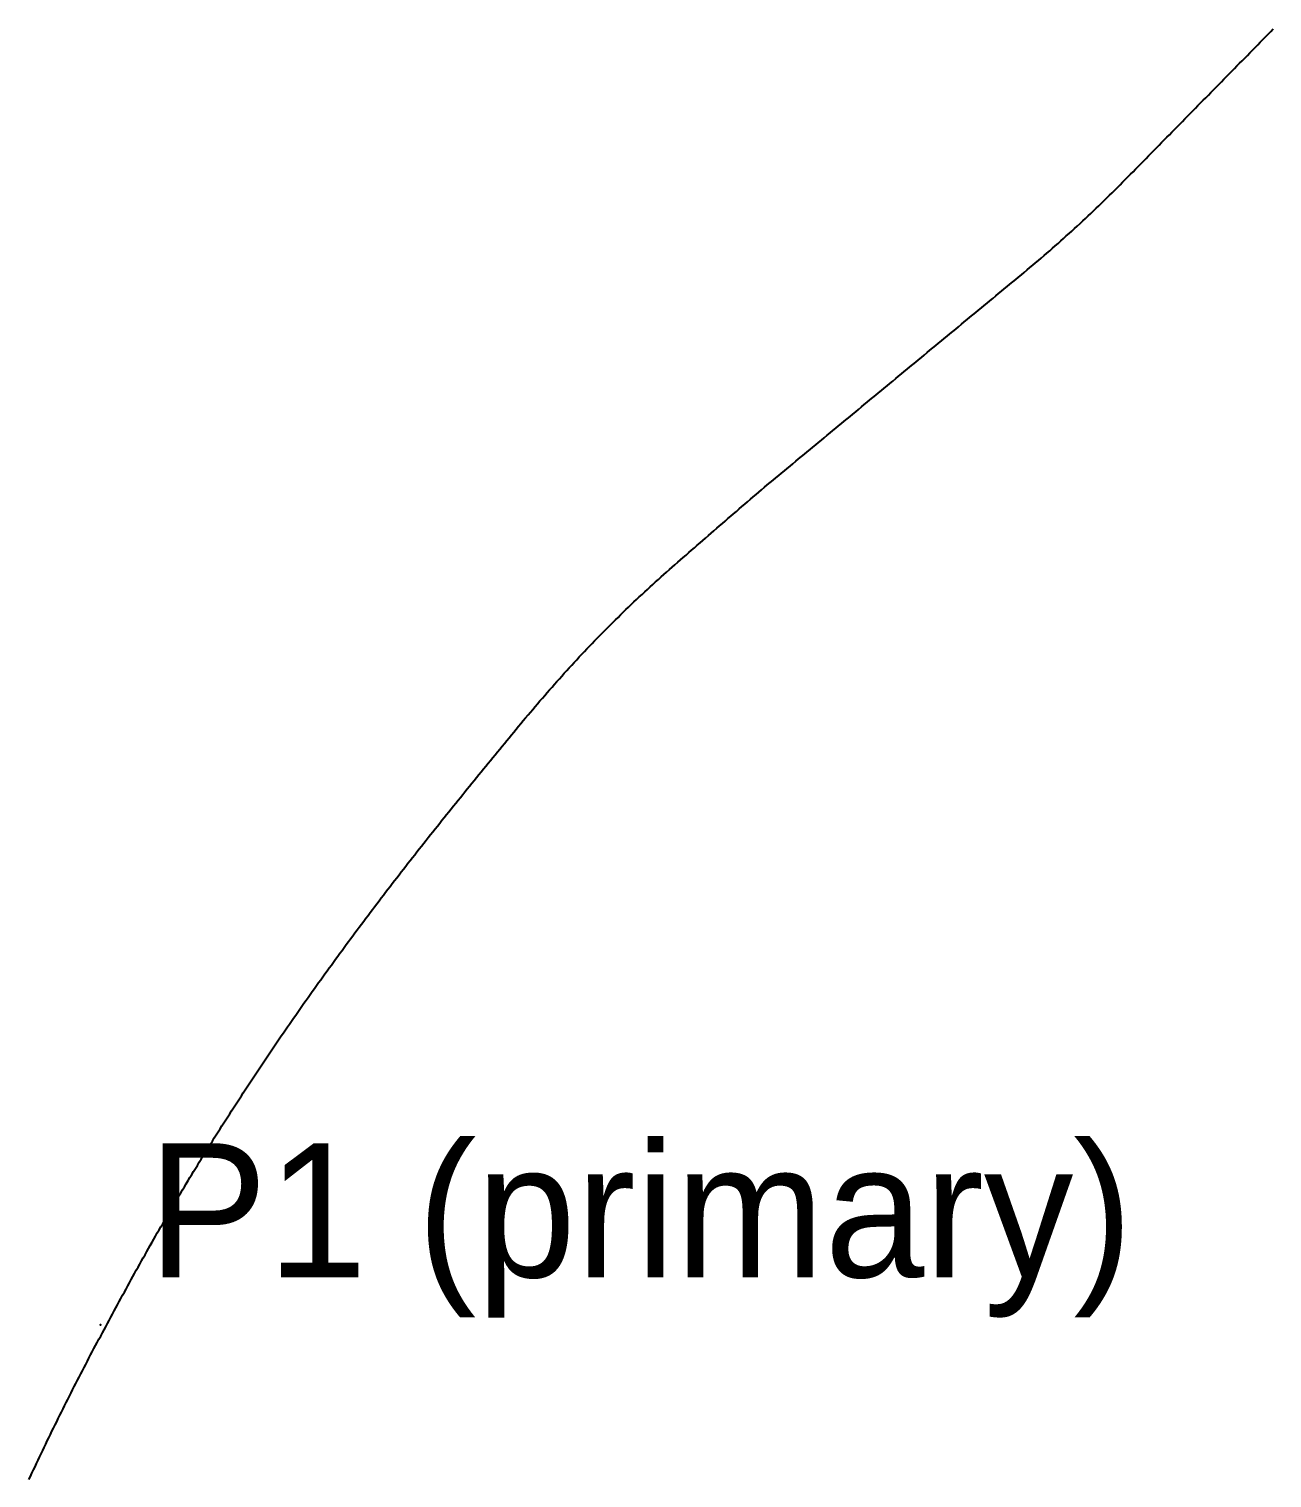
# Model space of a CAD drawing. Header units: metres. Extents: x 457876 to 584660, y 126427 to 241224.
# Drawn here: x 473111 to 481465, y 217676 to 227414 of the extents above; entities that cross this region are included whole.
import ezdxf

# ---------------------------------------------------------------- set-up
doc = ezdxf.new("R2010")
doc.units = ezdxf.units.M
for name, color, linetype in [('AT_GRADE', 3, 'CONTINUOUS'), ('CUTTING', 34, 'CONTINUOUS'), ('EMBANKMENT', 42, 'CONTINUOUS'), ('GROUND_CL', 8, 'CONTINUOUS'), ('RAIL_CL', 1, 'CONTINUOUS'), ('STATIONS', 7, 'CONTINUOUS'), ('TUNNEL', 216, 'CONTINUOUS')]:
    doc.layers.add(name, color=color, linetype=linetype)

msp = doc.modelspace()

# ---------------------------------------------------------------- linework, layer by layer
at = {"layer": 'AT_GRADE'}
for points in [[(479608.153, 225619.897, 112.18), (479627.359, 225635.766, 112.23), (479646.564, 225651.635, 112.282), (479665.77, 225667.504, 112.335), (479684.976, 225683.373, 112.389), (479704.182, 225699.243, 112.444), (479723.387, 225715.112, 112.499), (479742.593, 225730.981, 112.556)], [(478993.706, 225112.053, 111.104), (479012.902, 225127.925, 111.121), (479032.099, 225143.796, 111.14), (479051.295, 225159.667, 111.159), (479070.493, 225175.537, 111.179), (479089.69, 225191.408, 111.2)], [(477546.175, 223895.447, 112.713), (477564.877, 223911.795, 112.661), (477583.589, 223928.134, 112.609), (477602.312, 223944.462, 112.558), (477621.044, 223960.784, 112.508), (477639.785, 223977.098, 112.458), (477658.534, 223993.404, 112.409), (477677.29, 224009.705, 112.361), (477696.055, 224025.998, 112.313), (477714.831, 224042.281, 112.266), (477733.613, 224058.559, 112.219)], [(477415.522, 223780.794, 113.093), (477434.157, 223797.198, 113.037), (477452.801, 223813.595, 112.982), (477471.456, 223829.982, 112.927)], [(477141.095, 223529.253, 113.973), (477159.036, 223546.397, 113.913), (477177.024, 223563.493, 113.852)], [(475840.85, 222038.809, 117.499), (475856.185, 222058.05, 117.496), (475871.538, 222077.284, 117.491), (475886.908, 222096.51, 117.484), (475902.295, 222115.729, 117.476), (475917.699, 222134.94, 117.467), (475933.119, 222154.144, 117.455)], [(475688.502, 221845.937, 117.443), (475703.651, 221865.263, 117.456), (475718.82, 221884.581, 117.468)], [(474525.274, 220225.41, 110.342), (474538.424, 220245.633, 110.489)], [(473525.6, 218503.321, 90.041), (473536.769, 218524.51, 90.022), (473547.966, 218545.683, 90.002), (473559.19, 218566.843, 89.983), (473570.441, 218587.989, 89.963), (473581.72, 218609.12, 89.943), (473593.026, 218630.237, 89.923), (473604.359, 218651.341, 89.903), (473615.721, 218672.43, 89.883)]]:
    msp.add_polyline3d(points, dxfattribs=at)
at = {"layer": 'CUTTING'}
for points in [[(479108.888, 225207.279, 111.223), (479128.087, 225223.15, 111.246), (479147.286, 225239.021, 111.271), (479166.485, 225254.891, 111.297), (479185.685, 225270.762, 111.323), (479204.885, 225286.632, 111.351), (479224.085, 225302.503, 111.38), (479243.286, 225318.373, 111.41), (479262.487, 225334.243, 111.441), (479281.689, 225350.113, 111.473), (479300.89, 225365.984, 111.506), (479320.092, 225381.854, 111.54), (479339.295, 225397.724, 111.576), (479358.497, 225413.594, 111.612), (479377.7, 225429.463, 111.649), (479396.904, 225445.333, 111.688), (479416.107, 225461.203, 111.727), (479435.311, 225477.072, 111.768), (479454.515, 225492.942, 111.81), (479473.719, 225508.812, 111.852), (479492.923, 225524.681, 111.896), (479512.128, 225540.55, 111.941), (479531.332, 225556.42, 111.986), (479550.537, 225572.289, 112.033), (479569.742, 225588.158, 112.081), (479588.948, 225604.028, 112.13)], [(477490.121, 223846.36, 112.873), (477508.794, 223862.733, 112.819), (477527.479, 223879.095, 112.766)], [(477195.067, 223580.533, 113.792), (477213.165, 223597.514, 113.732), (477231.31, 223614.447, 113.672), (477249.5, 223631.332, 113.613), (477267.748, 223648.154, 113.553), (477286.055, 223664.913, 113.494), (477304.408, 223681.623, 113.436), (477322.81, 223698.28, 113.378), (477341.257, 223714.887, 113.32), (477359.756, 223731.438, 113.262), (477378.309, 223747.928, 113.205), (477396.9, 223764.378, 113.149)], [(475734.008, 221903.889, 117.478), (475749.215, 221923.189, 117.486), (475764.441, 221942.48, 117.492), (475779.686, 221961.763, 117.497), (475794.95, 221981.037, 117.5), (475810.232, 222000.302, 117.501), (475825.532, 222019.56, 117.501)], [(475508.304, 221613.285, 117.145), (475523.205, 221632.726, 117.18), (475538.127, 221652.158, 117.213), (475553.07, 221671.579, 117.244), (475568.035, 221690.99, 117.273), (475583.021, 221710.392, 117.301), (475598.028, 221729.784, 117.326), (475613.056, 221749.166, 117.35), (475628.105, 221768.539, 117.372), (475643.174, 221787.903, 117.393), (475658.263, 221807.257, 117.411), (475673.372, 221826.601, 117.428)], [(474551.602, 220265.844, 110.635), (474564.807, 220286.043, 110.781), (474578.038, 220306.229, 110.925), (474591.297, 220326.404, 111.068), (474604.582, 220346.567, 111.21), (474617.895, 220366.718, 111.351), (474631.234, 220386.857, 111.491), (474644.6, 220406.984, 111.63), (474657.993, 220427.1, 111.767), (474671.412, 220447.203, 111.904), (474684.858, 220467.295, 112.039), (474698.331, 220487.375, 112.172), (474711.83, 220507.443, 112.305), (474725.356, 220527.5, 112.436), (474738.908, 220547.545, 112.566), (474752.487, 220567.578, 112.695), (474766.092, 220587.6, 112.822), (474779.723, 220607.61, 112.948), (474793.381, 220627.608, 113.072), (474807.065, 220647.595, 113.195), (474820.775, 220667.571, 113.316), (474834.511, 220687.534, 113.436), (474848.273, 220707.487, 113.555), (474862.062, 220727.428, 113.672), (474875.876, 220747.357, 113.787), (474889.716, 220767.275, 113.901), (474903.582, 220787.182, 114.014), (474917.474, 220807.077, 114.124), (474931.392, 220826.961, 114.233), (474945.335, 220846.834, 114.341)]]:
    msp.add_polyline3d(points, dxfattribs=at)
at = {"layer": 'EMBANKMENT'}
for points in [[(479761.799, 225746.85, 112.614), (479781.005, 225762.719, 112.673), (479800.206, 225778.595, 112.732), (479819.361, 225794.526, 112.793), (479838.483, 225810.497, 112.854), (479857.54, 225826.545, 112.917), (479876.567, 225842.629, 112.98), (479895.538, 225858.779, 113.044), (479914.468, 225874.977, 113.11), (479933.361, 225891.219, 113.176), (479952.21, 225907.512, 113.243), (479971.021, 225923.848, 113.31), (479989.774, 225940.251, 113.379), (480008.476, 225956.713, 113.449), (480027.143, 225973.213, 113.519), (480045.769, 225989.761, 113.59), (480064.34, 226006.37, 113.662), (480082.864, 226023.032, 113.735), (480101.35, 226039.735, 113.809), (480119.793, 226056.487, 113.883), (480138.19, 226073.289, 113.959), (480156.536, 226090.146, 114.035), (480174.841, 226107.048, 114.111), (480193.094, 226124.007, 114.189), (480211.297, 226141.018, 114.267), (480229.461, 226158.072, 114.346), (480247.583, 226175.17, 114.426), (480265.649, 226192.327, 114.506), (480283.663, 226209.538, 114.587), (480301.644, 226226.784, 114.669), (480319.562, 226244.095, 114.751), (480337.439, 226261.447, 114.834), (480355.271, 226278.847, 114.918), (480373.056, 226296.293, 115.002), (480390.794, 226313.787, 115.087), (480408.478, 226331.335, 115.172), (480426.126, 226348.919, 115.258), (480443.707, 226366.57, 115.344), (480461.251, 226384.257, 115.431), (480478.741, 226401.997, 115.519), (480496.208, 226419.759, 115.607), (480513.675, 226437.522, 115.695), (480531.142, 226455.284, 115.784), (480548.608, 226473.046, 115.873), (480566.075, 226490.808, 115.963), (480583.541, 226508.57, 116.053), (480601.007, 226526.331, 116.144), (480618.474, 226544.093, 116.235), (480635.94, 226561.854, 116.326), (480653.405, 226579.616, 116.417), (480670.871, 226597.377, 116.509), (480688.337, 226615.138, 116.601), (480705.802, 226632.899, 116.694), (480723.267, 226650.659, 116.786), (480740.733, 226668.42, 116.879), (480758.198, 226686.18, 116.972), (480775.662, 226703.94, 117.066), (480793.127, 226721.701, 117.159), (480810.592, 226739.461, 117.252), (480828.056, 226757.22, 117.346), (480845.52, 226774.98, 117.44), (480862.984, 226792.739, 117.534), (480880.448, 226810.499, 117.627), (480897.912, 226828.258, 117.721), (480915.375, 226846.017, 117.815), (480932.839, 226863.776, 117.909), (480950.302, 226881.534, 118.003), (480967.765, 226899.293, 118.096), (480985.228, 226917.051, 118.19), (481002.691, 226934.809, 118.283), (481020.153, 226952.567, 118.377), (481037.615, 226970.325, 118.47), (481055.078, 226988.082, 118.563), (481072.54, 227005.84, 118.656), (481090.001, 227023.597, 118.748), (481107.463, 227041.354, 118.84), (481124.924, 227059.111, 118.932), (481142.386, 227076.867, 119.024), (481159.847, 227094.624, 119.115), (481177.307, 227112.38, 119.206), (481194.768, 227130.136, 119.297), (481212.228, 227147.892, 119.387), (481229.689, 227165.648, 119.476), (481247.149, 227183.403, 119.566), (481264.609, 227201.158, 119.654), (481282.068, 227218.914, 119.742), (481299.528, 227236.668, 119.83), (481316.987, 227254.423, 119.917), (481334.446, 227272.178, 120.003), (481351.905, 227289.932, 120.089), (481369.363, 227307.686, 120.174), (481386.822, 227325.44, 120.259), (481404.28, 227343.194, 120.343), (481421.738, 227360.947, 120.426), (481439.196, 227378.7, 120.508), (481456.654, 227396.453, 120.589)], [(477752.405, 224074.829, 112.174), (477771.203, 224091.093, 112.129), (477790.008, 224107.352, 112.084), (477808.821, 224123.602, 112.041), (477827.644, 224139.844, 111.998), (477846.471, 224156.083, 111.956), (477865.306, 224172.315, 111.914), (477884.151, 224188.538, 111.874), (477903.002, 224204.756, 111.834), (477921.86, 224220.967, 111.795), (477940.725, 224237.172, 111.757), (477959.595, 224253.373, 111.719), (477978.472, 224269.567, 111.683), (477997.363, 224285.748, 111.647), (478016.29, 224301.885, 111.612), (478035.258, 224317.978, 111.578), (478054.276, 224334.011, 111.545), (478073.342, 224349.987, 111.512), (478092.451, 224365.913, 111.481), (478111.59, 224381.803, 111.45), (478130.731, 224397.693, 111.421), (478149.875, 224413.581, 111.392), (478169.022, 224429.467, 111.364), (478188.171, 224445.353, 111.337), (478207.322, 224461.237, 111.311), (478226.475, 224477.121, 111.286), (478245.63, 224493.003, 111.262), (478264.787, 224508.884, 111.239), (478283.946, 224524.765, 111.216), (478303.107, 224540.644, 111.195), (478322.27, 224556.523, 111.175), (478341.435, 224572.401, 111.155), (478360.601, 224588.279, 111.137), (478379.769, 224604.155, 111.119), (478398.939, 224620.031, 111.103), (478418.11, 224635.907, 111.088), (478437.282, 224651.781, 111.073), (478456.456, 224667.656, 111.06), (478475.632, 224683.529, 111.047), (478494.809, 224699.403, 111.036), (478513.987, 224715.275, 111.025), (478533.166, 224731.148, 111.016), (478552.346, 224747.02, 111.007), (478571.528, 224762.891, 111), (478590.711, 224778.763, 110.994), (478609.895, 224794.633, 110.989), (478629.08, 224810.504, 110.984), (478648.266, 224826.374, 110.981), (478667.453, 224842.245, 110.979), (478686.64, 224858.116, 110.978), (478705.827, 224873.987, 110.978), (478725.015, 224889.857, 110.979), (478744.204, 224905.728, 110.981), (478763.394, 224921.599, 110.984), (478782.583, 224937.471, 110.988), (478801.774, 224953.342, 110.993), (478820.965, 224969.213, 111), (478840.156, 224985.084, 111.007), (478859.348, 225000.955, 111.015), (478878.541, 225016.826, 111.025), (478897.734, 225032.698, 111.035), (478916.927, 225048.569, 111.047), (478936.121, 225064.44, 111.06), (478955.316, 225080.311, 111.074), (478974.511, 225096.182, 111.088)], [(475948.555, 222173.341, 117.443), (475964.006, 222192.531, 117.429), (475979.474, 222211.714, 117.413), (475994.957, 222230.891, 117.396), (476010.454, 222250.062, 117.377), (476025.967, 222269.226, 117.357), (476041.494, 222288.385, 117.336), (476057.034, 222307.538, 117.314), (476072.589, 222326.685, 117.29), (476088.157, 222345.827, 117.264), (476103.738, 222364.964, 117.238), (476119.333, 222384.096, 117.21), (476134.939, 222403.224, 117.181), (476150.558, 222422.347, 117.151), (476166.188, 222441.466, 117.119), (476181.83, 222460.581, 117.086), (476197.483, 222479.693, 117.052), (476213.146, 222498.801, 117.017), (476228.82, 222517.906, 116.981), (476244.504, 222537.008, 116.944), (476260.198, 222556.107, 116.906), (476275.9, 222575.205, 116.866), (476291.612, 222594.3, 116.826), (476307.331, 222613.393, 116.785), (476323.059, 222632.485, 116.742), (476338.795, 222651.576, 116.699), (476354.537, 222670.666, 116.655), (476370.287, 222689.756, 116.609), (476386.042, 222708.845, 116.563), (476401.804, 222727.935, 116.516), (476417.571, 222747.025, 116.469), (476433.343, 222766.116, 116.42), (476449.177, 222785.157, 116.371), (476465.06, 222804.161, 116.321), (476480.995, 222823.123, 116.27), (476496.971, 222842.054, 116.218), (476512.989, 222860.951, 116.166), (476529.059, 222879.807, 116.113), (476545.18, 222898.622, 116.06), (476561.345, 222917.402, 116.006), (476577.572, 222936.129, 115.951), (476593.847, 222954.817, 115.896), (476610.167, 222973.468, 115.84), (476626.537, 222992.077, 115.784), (476642.955, 223010.646, 115.727), (476659.42, 223029.176, 115.67), (476675.933, 223047.665, 115.612), (476692.499, 223066.108, 115.554), (476709.126, 223084.497, 115.495), (476725.794, 223102.851, 115.436), (476742.512, 223121.162, 115.377), (476759.284, 223139.424, 115.318), (476776.104, 223157.643, 115.258), (476792.973, 223175.82, 115.198), (476809.895, 223193.949, 115.137), (476826.863, 223212.036, 115.077), (476843.891, 223230.067, 115.016), (476860.964, 223248.058, 114.955), (476878.091, 223265.998, 114.894), (476895.269, 223283.892, 114.833), (476912.496, 223301.739, 114.771), (476929.771, 223319.541, 114.71), (476947.096, 223337.296, 114.648), (476964.479, 223354.994, 114.587), (476981.905, 223372.652, 114.525), (476999.388, 223390.255, 114.464), (477016.926, 223407.804, 114.402), (477034.511, 223425.307, 114.34), (477052.143, 223442.764, 114.279), (477069.829, 223460.167, 114.218), (477087.569, 223477.515, 114.156), (477105.358, 223494.815, 114.095), (477123.201, 223512.059, 114.034)], [(473627.109, 218693.505, 98.703), (473638.525, 218714.566, 98.847), (473649.969, 218735.613, 98.992), (473661.44, 218756.647, 99.137), (473672.938, 218777.666, 99.284), (473684.167, 218798.825, 99.431), (473695.422, 218819.969, 99.579), (473706.705, 218841.099, 99.728), (473718.015, 218862.214, 99.878), (473729.352, 218883.315, 100.028), (473740.716, 218904.401, 100.18), (473752.108, 218925.473, 100.331), (473763.527, 218946.53, 100.484), (473774.973, 218967.572, 100.637), (473786.447, 218988.601, 100.791), (473797.948, 219009.615, 100.946), (473809.476, 219030.614, 101.101), (473821.032, 219051.6, 101.257), (473832.615, 219072.571, 101.414), (473844.226, 219093.528, 101.571), (473855.864, 219114.47, 101.728), (473867.53, 219135.399, 101.886), (473879.223, 219156.313, 102.045), (473890.944, 219177.214, 102.204), (473902.692, 219198.1, 102.364), (473914.468, 219218.973, 102.524), (473926.272, 219239.831, 102.684), (473938.103, 219260.676, 102.845), (473949.962, 219281.506, 103.006), (473961.848, 219302.323, 103.167), (473973.762, 219323.126, 103.329), (473985.703, 219343.916, 103.491), (473997.672, 219364.691, 103.653), (474009.669, 219385.453, 103.816), (474021.693, 219406.201, 103.979), (474033.745, 219426.936, 104.142), (474045.825, 219447.657, 104.305), (474057.932, 219468.365, 104.468), (474070.067, 219489.059, 104.631), (474082.23, 219509.74, 104.795), (474094.42, 219530.407, 104.958), (474106.638, 219551.061, 105.122), (474118.883, 219571.702, 105.285), (474131.156, 219592.329, 105.448), (474143.457, 219612.943, 105.612), (474155.785, 219633.545, 105.775), (474168.141, 219654.132, 105.938), (474180.525, 219674.707, 106.101), (474192.936, 219695.269, 106.264), (474205.375, 219715.817, 106.427), (474217.842, 219736.353, 106.589), (474230.336, 219756.876, 106.751), (474242.857, 219777.386, 106.913), (474255.406, 219797.883, 107.075), (474267.983, 219818.367, 107.236), (474280.587, 219838.838, 107.396), (474293.219, 219859.297, 107.557), (474305.878, 219879.742, 107.717), (474318.565, 219900.176, 107.876), (474331.279, 219920.596, 108.035), (474344.021, 219941.004, 108.194), (474356.79, 219961.399, 108.352), (474369.586, 219981.782, 108.509), (474382.41, 220002.152, 108.666), (474395.261, 220022.51, 108.822), (474408.14, 220042.855, 108.977), (474421.046, 220063.188, 109.132), (474433.979, 220083.509, 109.286), (474446.94, 220103.817, 109.44), (474459.927, 220124.113, 109.592), (474472.942, 220144.397, 109.744), (474485.984, 220164.669, 109.895), (474499.054, 220184.928, 110.045), (474512.15, 220205.175, 110.194)], [(473121.244, 217687.274, 90.612), (473131.391, 217709.028, 90.603), (473141.565, 217730.767, 90.593), (473151.764, 217752.49, 90.583), (473161.991, 217774.198, 90.573), (473172.243, 217795.891, 90.562), (473182.522, 217817.568, 90.551), (473192.827, 217839.23, 90.54), (473203.159, 217860.877, 90.528), (473213.517, 217882.508, 90.515), (473223.902, 217904.125, 90.503), (473234.314, 217925.726, 90.49), (473244.752, 217947.312, 90.477), (473255.216, 217968.882, 90.463), (473265.708, 217990.438, 90.449), (473276.226, 218011.979, 90.435), (473286.771, 218033.504, 90.421), (473297.343, 218055.015, 90.406), (473307.942, 218076.51, 90.391), (473318.567, 218097.991, 90.376), (473329.22, 218119.456, 90.36), (473339.899, 218140.907, 90.344), (473350.605, 218162.343, 90.328), (473361.339, 218183.764, 90.312), (473372.099, 218205.17, 90.295), (473382.887, 218226.562, 90.278), (473393.702, 218247.938, 90.261), (473404.543, 218269.3, 90.244), (473415.412, 218290.648, 90.226), (473426.308, 218311.98, 90.209), (473437.232, 218333.298, 90.191), (473448.182, 218354.602, 90.173), (473459.16, 218375.891, 90.154), (473470.165, 218397.165, 90.136), (473481.198, 218418.425, 90.117), (473492.257, 218439.671, 90.098), (473503.344, 218460.902, 90.08), (473514.459, 218482.119, 90.06)]]:
    msp.add_polyline3d(points, dxfattribs=at)
at = {"layer": 'GROUND_CL'}
msp.add_polyline3d([(473111.122, 217665.504, 87.638), (473121.244, 217687.274, 87.53), (473131.391, 217709.028, 87.424), (473141.565, 217730.767, 87.321), (473151.764, 217752.49, 87.228), (473161.991, 217774.198, 87.14), (473172.243, 217795.891, 87.057), (473182.522, 217817.568, 86.977), (473192.827, 217839.23, 86.901), (473203.159, 217860.877, 86.837), (473213.517, 217882.508, 86.777), (473223.902, 217904.125, 86.718), (473234.314, 217925.726, 86.66), (473244.752, 217947.312, 86.61), (473255.216, 217968.882, 86.57), (473265.708, 217990.438, 86.533), (473276.226, 218011.979, 86.499), (473286.771, 218033.504, 86.468), (473297.343, 218055.015, 86.45), (473307.942, 218076.51, 86.439), (473318.567, 218097.991, 86.43), (473329.22, 218119.456, 86.417), (473339.899, 218140.907, 86.41), (473350.605, 218162.343, 86.417), (473361.339, 218183.764, 86.426), (473372.099, 218205.17, 86.438), (473382.887, 218226.562, 86.452), (473393.702, 218247.938, 86.476), (473404.543, 218269.3, 86.512), (473415.412, 218290.648, 86.549), (473426.308, 218311.98, 86.581), (473437.232, 218333.298, 86.611), (473448.182, 218354.602, 86.658), (473459.16, 218375.891, 86.71), (473470.165, 218397.165, 86.763), (473481.198, 218418.425, 86.816), (473492.257, 218439.671, 86.872), (473503.344, 218460.902, 86.948), (473514.459, 218482.119, 87.024), (473525.6, 218503.321, 87.093), (473536.769, 218524.51, 87.158), (473547.966, 218545.683, 87.232), (473559.19, 218566.843, 87.32), (473570.441, 218587.989, 87.409), (473581.72, 218609.12, 87.497), (473593.026, 218630.237, 87.586), (473604.359, 218651.341, 87.693), (473615.721, 218672.43, 87.811), (473627.109, 218693.505, 87.917), (473638.525, 218714.566, 88.019), (473649.969, 218735.613, 88.122), (473661.44, 218756.647, 88.263), (473672.938, 218777.666, 88.412), (473684.167, 218798.825, 88.566), (473695.422, 218819.969, 88.725), (473706.705, 218841.099, 88.906), (473718.015, 218862.214, 89.184), (473729.352, 218883.315, 89.379), (473740.716, 218904.401, 89.55), (473752.108, 218925.473, 89.699), (473763.527, 218946.53, 89.769), (473774.973, 218967.572, 89.778), (473786.447, 218988.601, 89.813), (473797.948, 219009.615, 89.875), (473809.476, 219030.614, 89.964), (473821.032, 219051.6, 89.942), (473832.615, 219072.571, 89.822), (473844.226, 219093.528, 89.722), (473855.864, 219114.47, 89.642), (473867.53, 219135.399, 89.584), (473879.223, 219156.313, 89.571), (473890.944, 219177.214, 89.571), (473902.692, 219198.1, 89.58), (473914.468, 219218.973, 89.599), (473926.272, 219239.831, 89.625), (473938.103, 219260.676, 89.668), (473949.962, 219281.506, 89.725), (473961.848, 219302.323, 89.795), (473973.762, 219323.126, 89.879), (473985.703, 219343.916, 89.953), (473997.672, 219364.691, 89.974), (474009.669, 219385.453, 89.991), (474021.693, 219406.201, 90), (474033.745, 219426.936, 90), (474045.825, 219447.657, 90), (474057.932, 219468.365, 90), (474070.067, 219489.059, 90), (474082.23, 219509.74, 90), (474094.42, 219530.407, 90), (474106.638, 219551.061, 90.008), (474118.883, 219571.702, 89.999), (474131.156, 219592.329, 89.992), (474143.457, 219612.943, 89.991), (474155.785, 219633.545, 89.998), (474168.141, 219654.132, 90.075), (474180.525, 219674.707, 90.127), (474192.936, 219695.269, 90.132), (474205.375, 219715.817, 90.09), (474217.842, 219736.353, 90.002), (474230.336, 219756.876, 90.263), (474242.857, 219777.386, 90.465), (474255.406, 219797.883, 90.588), (474267.983, 219818.367, 90.629), (474280.587, 219838.838, 90.621), (474293.219, 219859.297, 91.089), (474305.878, 219879.742, 91.614), (474318.565, 219900.176, 92.2), (474331.279, 219920.596, 92.905), (474344.021, 219941.004, 93.593), (474356.79, 219961.399, 94.239), (474369.586, 219981.782, 94.89), (474382.41, 220002.152, 95.545), (474395.261, 220022.51, 96.205), (474408.14, 220042.855, 96.871), (474421.046, 220063.188, 97.539), (474433.979, 220083.509, 98.209), (474446.94, 220103.817, 98.88), (474459.927, 220124.113, 99.552), (474472.942, 220144.397, 100.679), (474485.984, 220164.669, 102.706), (474499.054, 220184.928, 104.732), (474512.15, 220205.175, 106.757), (474525.274, 220225.41, 108.78), (474538.424, 220245.633, 111.442), (474551.602, 220265.844, 114.701), (474564.807, 220286.043, 117.424), (474578.038, 220306.229, 119.61), (474591.297, 220326.404, 121.258), (474604.582, 220346.567, 122.245), (474617.895, 220366.718, 122.929), (474631.234, 220386.857, 123.609), (474644.6, 220406.984, 124.285), (474657.993, 220427.1, 124.958), (474671.412, 220447.203, 125.114), (474684.858, 220467.295, 124.308), (474698.331, 220487.375, 122.957), (474711.83, 220507.443, 121.061), (474725.356, 220527.5, 119.687), (474738.908, 220547.545, 120.1), (474752.487, 220567.578, 121.084), (474766.092, 220587.6, 121.72), (474779.723, 220607.61, 122.008), (474793.381, 220627.608, 121.947), (474807.065, 220647.595, 122.1), (474820.775, 220667.571, 122.991), (474834.511, 220687.534, 124.938), (474848.273, 220707.487, 126.847), (474862.062, 220727.428, 128.719), (474875.876, 220747.357, 130.627), (474889.716, 220767.275, 132.631), (474903.582, 220787.182, 134.67), (474917.474, 220807.077, 136.745), (474931.392, 220826.961, 138.836), (474945.335, 220846.834, 140.923), (474959.304, 220866.695, 142.909), (474973.298, 220886.545, 144.894), (474987.318, 220906.383, 146.878), (475001.363, 220926.211, 148.86), (475015.434, 220946.027, 150.842), (475029.53, 220965.832, 151.677), (475043.651, 220985.626, 152.244), (475057.797, 221005.409, 152.808), (475071.968, 221025.18, 153.368), (475086.164, 221044.941, 154.424), (475100.385, 221064.69, 156.707), (475114.631, 221084.429, 159.548), (475128.901, 221104.156, 163.31), (475143.196, 221123.872, 167.253), (475157.516, 221143.577, 170.362), (475171.86, 221163.272, 171.186), (475186.229, 221182.955, 171.444), (475200.622, 221202.628, 171.135), (475215.039, 221222.289, 170.257), (475229.48, 221241.94, 170.096), (475243.945, 221261.58, 170.444), (475258.434, 221281.209, 170.65), (475272.947, 221300.827, 170.713), (475287.484, 221320.435, 170.633), (475302.044, 221340.032, 170.391), (475316.628, 221359.618, 170.028), (475331.235, 221379.193, 169.453), (475345.866, 221398.758, 168.301), (475360.519, 221418.313, 166.575), (475375.196, 221437.856, 164.267), (475389.896, 221457.39, 161.703), (475404.618, 221476.913, 160.288), (475419.363, 221496.425, 160), (475434.131, 221515.928, 160), (475448.921, 221535.419, 160), (475463.734, 221554.901, 156.541), (475478.569, 221574.373, 152.647), (475493.426, 221593.834, 148.755), (475508.304, 221613.285, 144.864), (475523.205, 221632.726, 140.976), (475538.127, 221652.158, 138.545), (475553.07, 221671.579, 136.603), (475568.035, 221690.99, 134.662), (475583.021, 221710.392, 132.721), (475598.028, 221729.784, 130.782), (475613.056, 221749.166, 128.844), (475628.105, 221768.539, 126.907), (475643.174, 221787.903, 124.97), (475658.263, 221807.257, 123.035), (475673.372, 221826.601, 121.101), (475688.502, 221845.937, 119.938), (475703.651, 221865.263, 119.9), (475718.82, 221884.581, 120.074), (475734.008, 221903.889, 121.593), (475749.215, 221923.189, 123.114), (475764.441, 221942.48, 124.28), (475779.686, 221961.763, 124.209), (475794.95, 221981.037, 123.847), (475810.232, 222000.302, 123.192), (475825.532, 222019.56, 121.805), (475840.85, 222038.809, 119.892), (475856.185, 222058.05, 118.316), (475871.538, 222077.284, 117.013), (475886.908, 222096.51, 115.984), (475902.295, 222115.729, 115.229), (475917.699, 222134.94, 114.749), (475933.119, 222154.144, 114.47), (475948.555, 222173.341, 114.251), (475964.006, 222192.531, 114.02), (475979.474, 222211.714, 113.777), (475994.957, 222230.891, 113.523), (476010.454, 222250.062, 113.36), (476025.967, 222269.226, 113.174), (476041.494, 222288.385, 112.924), (476057.034, 222307.538, 112.67), (476072.589, 222326.685, 112.411), (476088.157, 222345.827, 112.186), (476103.738, 222364.964, 112.008), (476119.333, 222384.096, 111.82), (476134.939, 222403.224, 111.554), (476150.558, 222422.347, 111.281), (476166.188, 222441.466, 111.026), (476181.83, 222460.581, 110.874), (476197.483, 222479.693, 110.731), (476213.146, 222498.801, 110.598), (476228.82, 222517.906, 110.427), (476244.504, 222537.008, 110.266), (476260.198, 222556.107, 110.181), (476275.9, 222575.205, 110.115), (476291.612, 222594.3, 110.065), (476307.331, 222613.393, 110.033), (476323.059, 222632.485, 110.022), (476338.795, 222651.576, 110.016), (476354.537, 222670.666, 110.01), (476370.287, 222689.756, 110.005), (476386.042, 222708.845, 110.002), (476401.804, 222727.935, 110), (476417.571, 222747.025, 110), (476433.343, 222766.116, 110), (476449.177, 222785.157, 110), (476465.06, 222804.161, 110), (476480.995, 222823.123, 110), (476496.971, 222842.054, 109.917), (476512.989, 222860.951, 109.572), (476529.059, 222879.807, 109.166), (476545.18, 222898.622, 108.77), (476561.345, 222917.402, 108.42), (476577.572, 222936.129, 108.116), (476593.847, 222954.817, 107.852), (476610.167, 222973.468, 107.611), (476626.537, 222992.077, 107.399), (476642.955, 223010.646, 107.212), (476659.42, 223029.176, 107.041), (476675.933, 223047.665, 106.879), (476692.499, 223066.108, 106.724), (476709.126, 223084.497, 106.583), (476725.794, 223102.851, 106.463), (476742.512, 223121.162, 106.366), (476759.284, 223139.424, 106.281), (476776.104, 223157.643, 106.19), (476792.973, 223175.82, 106.112), (476809.895, 223193.949, 106.047), (476826.863, 223212.036, 106.011), (476843.891, 223230.067, 106.008), (476860.964, 223248.058, 106.007), (476878.091, 223265.998, 106.016), (476895.269, 223283.892, 106.052), (476912.496, 223301.739, 106.112), (476929.771, 223319.541, 106.211), (476947.096, 223337.296, 106.342), (476964.479, 223354.994, 106.498), (476981.905, 223372.652, 106.693), (476999.388, 223390.255, 106.928), (477016.926, 223407.804, 107.203), (477034.511, 223425.307, 107.474), (477052.143, 223442.764, 107.794), (477069.829, 223460.167, 108.222), (477087.569, 223477.515, 108.712), (477105.358, 223494.815, 109.263), (477123.201, 223512.059, 110.137), (477141.095, 223529.253, 112.045), (477159.036, 223546.397, 114.096), (477177.024, 223563.493, 115.895), (477195.067, 223580.533, 117.699), (477213.165, 223597.514, 119.509), (477231.31, 223614.447, 120), (477249.5, 223631.332, 120), (477267.748, 223648.154, 120), (477286.055, 223664.913, 120), (477304.408, 223681.623, 120), (477322.81, 223698.28, 120), (477341.257, 223714.887, 120), (477359.756, 223731.438, 120), (477378.309, 223747.928, 118.968), (477396.9, 223764.378, 117.323), (477415.522, 223780.794, 115.681), (477434.157, 223797.198, 114.999), (477452.801, 223813.595, 115.04), (477471.456, 223829.982, 115.694), (477490.121, 223846.36, 116.741), (477508.794, 223862.733, 117.374), (477527.479, 223879.095, 116.797), (477546.175, 223895.447, 115.262), (477564.877, 223911.795, 113.574), (477583.589, 223928.134, 111.733), (477602.312, 223944.462, 110.328), (477621.044, 223960.784, 109.849), (477639.785, 223977.098, 109.792), (477658.534, 223993.404, 109.777), (477677.29, 224009.705, 109.803), (477696.055, 224025.998, 109.869), (477714.831, 224042.281, 109.871), (477733.613, 224058.559, 109.515), (477752.405, 224074.829, 109.139), (477771.203, 224091.093, 108.764), (477790.008, 224107.352, 108.39), (477808.821, 224123.602, 108.016), (477827.644, 224139.844, 107.635), (477846.471, 224156.083, 107.268), (477865.306, 224172.315, 106.912), (477884.151, 224188.538, 106.566), (477903.002, 224204.756, 106.231), (477921.86, 224220.967, 105.907), (477940.725, 224237.172, 105.589), (477959.595, 224253.373, 105.28), (477978.472, 224269.567, 104.978), (477997.363, 224285.748, 104.681), (478016.29, 224301.885, 104.392), (478035.258, 224317.978, 104.091), (478054.276, 224334.011, 103.8), (478073.342, 224349.987, 103.539), (478092.451, 224365.913, 103.301), (478111.59, 224381.803, 103.08), (478130.731, 224397.693, 102.846), (478149.875, 224413.581, 102.611), (478169.022, 224429.467, 102.389), (478188.171, 224445.353, 102.201), (478207.322, 224461.237, 102.046), (478226.475, 224477.121, 101.88), (478245.63, 224493.003, 101.688), (478264.787, 224508.884, 101.503), (478283.946, 224524.765, 101.324), (478303.107, 224540.644, 101.158), (478322.27, 224556.523, 101.014), (478341.435, 224572.401, 100.829), (478360.601, 224588.279, 100.637), (478379.769, 224604.155, 100.437), (478398.939, 224620.031, 100.23), (478418.11, 224635.907, 100.015), (478437.282, 224651.781, 100), (478456.456, 224667.656, 100.001), (478475.632, 224683.529, 100.002), (478494.809, 224699.403, 100.004), (478513.987, 224715.275, 100.006), (478533.166, 224731.148, 100.008), (478552.346, 224747.02, 100.01), (478571.528, 224762.891, 100.012), (478590.711, 224778.763, 100.013), (478609.895, 224794.633, 100.015), (478629.08, 224810.504, 100.015), (478648.266, 224826.374, 100.014), (478667.453, 224842.245, 100.013), (478686.64, 224858.116, 100.011), (478705.827, 224873.987, 100.007), (478725.015, 224889.857, 100.003), (478744.204, 224905.728, 100.002), (478763.394, 224921.599, 100.001), (478782.583, 224937.471, 100), (478801.774, 224953.342, 100.287), (478820.965, 224969.213, 100.764), (478840.156, 224985.084, 101.616), (478859.348, 225000.955, 102.476), (478878.541, 225016.826, 103.343), (478897.734, 225032.698, 104.218), (478916.927, 225048.569, 105.099), (478936.121, 225064.44, 105.989), (478955.316, 225080.311, 106.886), (478974.511, 225096.182, 107.79), (478993.706, 225112.053, 108.702), (479012.902, 225127.925, 109.62), (479032.099, 225143.796, 110.546), (479051.295, 225159.667, 111.368), (479070.493, 225175.537, 112.276), (479089.69, 225191.408, 113.27), (479108.888, 225207.279, 114.351), (479128.087, 225223.15, 115.514), (479147.286, 225239.021, 116.635), (479166.485, 225254.891, 117.699), (479185.685, 225270.762, 118.651), (479204.885, 225286.632, 119.489), (479224.085, 225302.503, 120), (479243.286, 225318.373, 120), (479262.487, 225334.243, 120), (479281.689, 225350.113, 120), (479300.89, 225365.984, 120), (479320.092, 225381.854, 120), (479339.295, 225397.724, 120), (479358.497, 225413.594, 120), (479377.7, 225429.463, 120), (479396.904, 225445.333, 120), (479416.107, 225461.203, 120), (479435.311, 225477.072, 120), (479454.515, 225492.942, 120), (479473.719, 225508.812, 120), (479492.923, 225524.681, 120), (479512.128, 225540.55, 119.88), (479531.332, 225556.42, 118.815), (479550.537, 225572.289, 117.597), (479569.742, 225588.158, 116.407), (479588.948, 225604.028, 115.245), (479608.153, 225619.897, 114.11), (479627.359, 225635.766, 112.956), (479646.564, 225651.635, 111.956), (479665.77, 225667.504, 111.167), (479684.976, 225683.373, 110.571), (479704.182, 225699.243, 110.17), (479723.387, 225715.112, 109.953), (479742.593, 225730.981, 109.739), (479761.799, 225746.85, 109.335), (479781.005, 225762.719, 108.835), (479800.206, 225778.595, 108.345), (479819.361, 225794.526, 107.868), (479838.483, 225810.497, 107.463), (479857.54, 225826.545, 107.045), (479876.567, 225842.629, 106.602), (479895.538, 225858.779, 106.116), (479914.468, 225874.977, 105.616), (479933.361, 225891.219, 105.145), (479952.21, 225907.512, 104.67), (479971.021, 225923.848, 104.179), (479989.774, 225940.251, 103.65), (480008.476, 225956.713, 102.954), (480027.143, 225973.213, 102.368), (480045.769, 225989.761, 102.014), (480064.34, 226006.37, 101.737), (480082.864, 226023.032, 101.54), (480101.35, 226039.735, 101.443), (480119.793, 226056.487, 101.459), (480138.19, 226073.289, 101.417), (480156.536, 226090.146, 101.387), (480174.841, 226107.048, 101.369), (480193.094, 226124.007, 101.362), (480211.297, 226141.018, 101.372), (480229.461, 226158.072, 101.386), (480247.583, 226175.17, 101.411), (480265.649, 226192.327, 101.445), (480283.663, 226209.538, 101.489), (480301.644, 226226.784, 101.543), (480319.562, 226244.095, 101.59), (480337.439, 226261.447, 101.701), (480355.271, 226278.847, 101.872), (480373.056, 226296.293, 102.103), (480390.794, 226313.787, 102.394), (480408.478, 226331.335, 102.745), (480426.126, 226348.919, 103.177), (480443.707, 226366.57, 103.581), (480461.251, 226384.257, 103.982), (480478.741, 226401.997, 104.38), (480496.208, 226419.759, 104.776), (480513.675, 226437.522, 105.169), (480531.142, 226455.284, 105.583), (480548.608, 226473.046, 105.95), (480566.075, 226490.808, 106.297), (480583.541, 226508.57, 106.624), (480601.007, 226526.331, 106.932), (480618.474, 226544.093, 107.237), (480635.94, 226561.854, 107.509), (480653.405, 226579.616, 107.765), (480670.871, 226597.377, 108.004), (480688.337, 226615.138, 108.228), (480705.802, 226632.899, 108.436), (480723.267, 226650.659, 108.641), (480740.733, 226668.42, 108.82), (480758.198, 226686.18, 108.987), (480775.662, 226703.94, 109.141), (480793.127, 226721.701, 109.281), (480810.592, 226739.461, 109.411), (480828.056, 226757.22, 109.532), (480845.52, 226774.98, 109.627), (480862.984, 226792.739, 109.705), (480880.448, 226810.499, 109.764), (480897.912, 226828.258, 109.805), (480915.375, 226846.017, 109.813), (480932.839, 226863.776, 109.824), (480950.302, 226881.534, 109.84), (480967.765, 226899.293, 109.855), (480985.228, 226917.051, 109.87), (481002.691, 226934.809, 109.885), (481020.153, 226952.567, 109.893), (481037.615, 226970.325, 109.907), (481055.078, 226988.082, 109.919), (481072.54, 227005.84, 109.931), (481090.001, 227023.597, 109.943), (481107.463, 227041.354, 109.953), (481124.924, 227059.111, 109.961), (481142.386, 227076.867, 109.971), (481159.847, 227094.624, 109.98), (481177.307, 227112.38, 109.989), (481194.768, 227130.136, 109.997), (481212.228, 227147.892, 110.203), (481229.689, 227165.648, 110.608), (481247.149, 227183.403, 111.045), (481264.609, 227201.158, 111.523), (481282.068, 227218.914, 112.042), (481299.528, 227236.668, 112.601), (481316.987, 227254.423, 113.218), (481334.446, 227272.178, 113.808), (481351.905, 227289.932, 114.384), (481369.363, 227307.686, 114.946), (481386.822, 227325.44, 115.495), (481404.28, 227343.194, 116.006), (481421.738, 227360.947, 116.464), (481439.196, 227378.7, 116.954), (481456.654, 227396.453, 117.417), (481474.111, 227414.206, 117.854)], dxfattribs=at)
at = {"layer": 'RAIL_CL'}
msp.add_polyline3d([(473111.122, 217665.504, 90.621), (473121.244, 217687.274, 90.612), (473131.391, 217709.028, 90.603), (473141.565, 217730.767, 90.593), (473151.764, 217752.49, 90.583), (473161.991, 217774.198, 90.573), (473172.243, 217795.891, 90.562), (473182.522, 217817.568, 90.551), (473192.827, 217839.23, 90.54), (473203.159, 217860.877, 90.528), (473213.517, 217882.508, 90.515), (473223.902, 217904.125, 90.503), (473234.314, 217925.726, 90.49), (473244.752, 217947.312, 90.477), (473255.216, 217968.882, 90.463), (473265.708, 217990.438, 90.449), (473276.226, 218011.979, 90.435), (473286.771, 218033.504, 90.421), (473297.343, 218055.015, 90.406), (473307.942, 218076.51, 90.391), (473318.567, 218097.991, 90.376), (473329.22, 218119.456, 90.36), (473339.899, 218140.907, 90.344), (473350.605, 218162.343, 90.328), (473361.339, 218183.764, 90.312), (473372.099, 218205.17, 90.295), (473382.887, 218226.562, 90.278), (473393.702, 218247.938, 90.261), (473404.543, 218269.3, 90.244), (473415.412, 218290.648, 90.226), (473426.308, 218311.98, 90.209), (473437.232, 218333.298, 90.191), (473448.182, 218354.602, 90.173), (473459.16, 218375.891, 90.154), (473470.165, 218397.165, 90.136), (473481.198, 218418.425, 90.117), (473492.257, 218439.671, 90.098), (473503.344, 218460.902, 90.08), (473514.459, 218482.119, 90.06), (473525.6, 218503.321, 90.041), (473536.769, 218524.51, 90.022), (473547.966, 218545.683, 90.002), (473559.19, 218566.843, 89.983), (473570.441, 218587.989, 89.963), (473581.72, 218609.12, 89.943), (473593.026, 218630.237, 89.923), (473604.359, 218651.341, 89.903), (473615.721, 218672.43, 89.883), (473627.109, 218693.505, 98.703), (473638.525, 218714.566, 98.847), (473649.969, 218735.613, 98.992), (473661.44, 218756.647, 99.137), (473672.938, 218777.666, 99.284), (473684.167, 218798.825, 99.431), (473695.422, 218819.969, 99.579), (473706.705, 218841.099, 99.728), (473718.015, 218862.214, 99.878), (473729.352, 218883.315, 100.028), (473740.716, 218904.401, 100.18), (473752.108, 218925.473, 100.331), (473763.527, 218946.53, 100.484), (473774.973, 218967.572, 100.637), (473786.447, 218988.601, 100.791), (473797.948, 219009.615, 100.946), (473809.476, 219030.614, 101.101), (473821.032, 219051.6, 101.257), (473832.615, 219072.571, 101.414), (473844.226, 219093.528, 101.571), (473855.864, 219114.47, 101.728), (473867.53, 219135.399, 101.886), (473879.223, 219156.313, 102.045), (473890.944, 219177.214, 102.204), (473902.692, 219198.1, 102.364), (473914.468, 219218.973, 102.524), (473926.272, 219239.831, 102.684), (473938.103, 219260.676, 102.845), (473949.962, 219281.506, 103.006), (473961.848, 219302.323, 103.167), (473973.762, 219323.126, 103.329), (473985.703, 219343.916, 103.491), (473997.672, 219364.691, 103.653), (474009.669, 219385.453, 103.816), (474021.693, 219406.201, 103.979), (474033.745, 219426.936, 104.142), (474045.825, 219447.657, 104.305), (474057.932, 219468.365, 104.468), (474070.067, 219489.059, 104.631), (474082.23, 219509.74, 104.795), (474094.42, 219530.407, 104.958), (474106.638, 219551.061, 105.122), (474118.883, 219571.702, 105.285), (474131.156, 219592.329, 105.448), (474143.457, 219612.943, 105.612), (474155.785, 219633.545, 105.775), (474168.141, 219654.132, 105.938), (474180.525, 219674.707, 106.101), (474192.936, 219695.269, 106.264), (474205.375, 219715.817, 106.427), (474217.842, 219736.353, 106.589), (474230.336, 219756.876, 106.751), (474242.857, 219777.386, 106.913), (474255.406, 219797.883, 107.075), (474267.983, 219818.367, 107.236), (474280.587, 219838.838, 107.396), (474293.219, 219859.297, 107.557), (474305.878, 219879.742, 107.717), (474318.565, 219900.176, 107.876), (474331.279, 219920.596, 108.035), (474344.021, 219941.004, 108.194), (474356.79, 219961.399, 108.352), (474369.586, 219981.782, 108.509), (474382.41, 220002.152, 108.666), (474395.261, 220022.51, 108.822), (474408.14, 220042.855, 108.977), (474421.046, 220063.188, 109.132), (474433.979, 220083.509, 109.286), (474446.94, 220103.817, 109.44), (474459.927, 220124.113, 109.592), (474472.942, 220144.397, 109.744), (474485.984, 220164.669, 109.895), (474499.054, 220184.928, 110.045), (474512.15, 220205.175, 110.194), (474525.274, 220225.41, 110.342), (474538.424, 220245.633, 110.489), (474551.602, 220265.844, 110.635), (474564.807, 220286.043, 110.781), (474578.038, 220306.229, 110.925), (474591.297, 220326.404, 111.068), (474604.582, 220346.567, 111.21), (474617.895, 220366.718, 111.351), (474631.234, 220386.857, 111.491), (474644.6, 220406.984, 111.63), (474657.993, 220427.1, 111.767), (474671.412, 220447.203, 111.904), (474684.858, 220467.295, 112.039), (474698.331, 220487.375, 112.172), (474711.83, 220507.443, 112.305), (474725.356, 220527.5, 112.436), (474738.908, 220547.545, 112.566), (474752.487, 220567.578, 112.695), (474766.092, 220587.6, 112.822), (474779.723, 220607.61, 112.948), (474793.381, 220627.608, 113.072), (474807.065, 220647.595, 113.195), (474820.775, 220667.571, 113.316), (474834.511, 220687.534, 113.436), (474848.273, 220707.487, 113.555), (474862.062, 220727.428, 113.672), (474875.876, 220747.357, 113.787), (474889.716, 220767.275, 113.901), (474903.582, 220787.182, 114.014), (474917.474, 220807.077, 114.124), (474931.392, 220826.961, 114.233), (474945.335, 220846.834, 114.341), (474959.304, 220866.695, 114.447), (474973.298, 220886.545, 114.551), (474987.318, 220906.383, 114.653), (475001.363, 220926.211, 114.754), (475015.434, 220946.027, 114.853), (475029.53, 220965.832, 114.951), (475043.651, 220985.626, 115.046), (475057.797, 221005.409, 115.14), (475071.968, 221025.18, 115.233), (475086.164, 221044.941, 115.323), (475100.385, 221064.69, 115.412), (475114.631, 221084.429, 115.498), (475128.901, 221104.156, 115.583), (475143.196, 221123.872, 115.667), (475157.516, 221143.577, 115.748), (475171.86, 221163.272, 115.828), (475186.229, 221182.955, 115.905), (475200.622, 221202.628, 115.981), (475215.039, 221222.289, 116.055), (475229.48, 221241.94, 116.128), (475243.945, 221261.58, 116.198), (475258.434, 221281.209, 116.267), (475272.947, 221300.827, 116.333), (475287.484, 221320.435, 116.398), (475302.044, 221340.032, 116.461), (475316.628, 221359.618, 116.522), (475331.235, 221379.193, 116.581), (475345.866, 221398.758, 116.638), (475360.519, 221418.313, 116.694), (475375.196, 221437.856, 116.747), (475389.896, 221457.39, 116.799), (475404.618, 221476.913, 116.849), (475419.363, 221496.425, 116.897), (475434.131, 221515.928, 116.943), (475448.921, 221535.419, 116.987), (475463.734, 221554.901, 117.029), (475478.569, 221574.373, 117.069), (475493.426, 221593.834, 117.108), (475508.304, 221613.285, 117.145), (475523.205, 221632.726, 117.18), (475538.127, 221652.158, 117.213), (475553.07, 221671.579, 117.244), (475568.035, 221690.99, 117.273), (475583.021, 221710.392, 117.301), (475598.028, 221729.784, 117.326), (475613.056, 221749.166, 117.35), (475628.105, 221768.539, 117.372), (475643.174, 221787.903, 117.393), (475658.263, 221807.257, 117.411), (475673.372, 221826.601, 117.428), (475688.502, 221845.937, 117.443), (475703.651, 221865.263, 117.456), (475718.82, 221884.581, 117.468), (475734.008, 221903.889, 117.478), (475749.215, 221923.189, 117.486), (475764.441, 221942.48, 117.492), (475779.686, 221961.763, 117.497), (475794.95, 221981.037, 117.5), (475810.232, 222000.302, 117.501), (475825.532, 222019.56, 117.501), (475840.85, 222038.809, 117.499), (475856.185, 222058.05, 117.496), (475871.538, 222077.284, 117.491), (475886.908, 222096.51, 117.484), (475902.295, 222115.729, 117.476), (475917.699, 222134.94, 117.467), (475933.119, 222154.144, 117.455), (475948.555, 222173.341, 117.443), (475964.006, 222192.531, 117.429), (475979.474, 222211.714, 117.413), (475994.957, 222230.891, 117.396), (476010.454, 222250.062, 117.377), (476025.967, 222269.226, 117.357), (476041.494, 222288.385, 117.336), (476057.034, 222307.538, 117.314), (476072.589, 222326.685, 117.29), (476088.157, 222345.827, 117.264), (476103.738, 222364.964, 117.238), (476119.333, 222384.096, 117.21), (476134.939, 222403.224, 117.181), (476150.558, 222422.347, 117.151), (476166.188, 222441.466, 117.119), (476181.83, 222460.581, 117.086), (476197.483, 222479.693, 117.052), (476213.146, 222498.801, 117.017), (476228.82, 222517.906, 116.981), (476244.504, 222537.008, 116.944), (476260.198, 222556.107, 116.906), (476275.9, 222575.205, 116.866), (476291.612, 222594.3, 116.826), (476307.331, 222613.393, 116.785), (476323.059, 222632.485, 116.742), (476338.795, 222651.576, 116.699), (476354.537, 222670.666, 116.655), (476370.287, 222689.756, 116.609), (476386.042, 222708.845, 116.563), (476401.804, 222727.935, 116.516), (476417.571, 222747.025, 116.469), (476433.343, 222766.116, 116.42), (476449.177, 222785.157, 116.371), (476465.06, 222804.161, 116.321), (476480.995, 222823.123, 116.27), (476496.971, 222842.054, 116.218), (476512.989, 222860.951, 116.166), (476529.059, 222879.807, 116.113), (476545.18, 222898.622, 116.06), (476561.345, 222917.402, 116.006), (476577.572, 222936.129, 115.951), (476593.847, 222954.817, 115.896), (476610.167, 222973.468, 115.84), (476626.537, 222992.077, 115.784), (476642.955, 223010.646, 115.727), (476659.42, 223029.176, 115.67), (476675.933, 223047.665, 115.612), (476692.499, 223066.108, 115.554), (476709.126, 223084.497, 115.495), (476725.794, 223102.851, 115.436), (476742.512, 223121.162, 115.377), (476759.284, 223139.424, 115.318), (476776.104, 223157.643, 115.258), (476792.973, 223175.82, 115.198), (476809.895, 223193.949, 115.137), (476826.863, 223212.036, 115.077), (476843.891, 223230.067, 115.016), (476860.964, 223248.058, 114.955), (476878.091, 223265.998, 114.894), (476895.269, 223283.892, 114.833), (476912.496, 223301.739, 114.771), (476929.771, 223319.541, 114.71), (476947.096, 223337.296, 114.648), (476964.479, 223354.994, 114.587), (476981.905, 223372.652, 114.525), (476999.388, 223390.255, 114.464), (477016.926, 223407.804, 114.402), (477034.511, 223425.307, 114.34), (477052.143, 223442.764, 114.279), (477069.829, 223460.167, 114.218), (477087.569, 223477.515, 114.156), (477105.358, 223494.815, 114.095), (477123.201, 223512.059, 114.034), (477141.095, 223529.253, 113.973), (477159.036, 223546.397, 113.913), (477177.024, 223563.493, 113.852), (477195.067, 223580.533, 113.792), (477213.165, 223597.514, 113.732), (477231.31, 223614.447, 113.672), (477249.5, 223631.332, 113.613), (477267.748, 223648.154, 113.553), (477286.055, 223664.913, 113.494), (477304.408, 223681.623, 113.436), (477322.81, 223698.28, 113.378), (477341.257, 223714.887, 113.32), (477359.756, 223731.438, 113.262), (477378.309, 223747.928, 113.205), (477396.9, 223764.378, 113.149), (477415.522, 223780.794, 113.093), (477434.157, 223797.198, 113.037), (477452.801, 223813.595, 112.982), (477471.456, 223829.982, 112.927), (477490.121, 223846.36, 112.873), (477508.794, 223862.733, 112.819), (477527.479, 223879.095, 112.766), (477546.175, 223895.447, 112.713), (477564.877, 223911.795, 112.661), (477583.589, 223928.134, 112.609), (477602.312, 223944.462, 112.558), (477621.044, 223960.784, 112.508), (477639.785, 223977.098, 112.458), (477658.534, 223993.404, 112.409), (477677.29, 224009.705, 112.361), (477696.055, 224025.998, 112.313), (477714.831, 224042.281, 112.266), (477733.613, 224058.559, 112.219), (477752.405, 224074.829, 112.174), (477771.203, 224091.093, 112.129), (477790.008, 224107.352, 112.084), (477808.821, 224123.602, 112.041), (477827.644, 224139.844, 111.998), (477846.471, 224156.083, 111.956), (477865.306, 224172.315, 111.914), (477884.151, 224188.538, 111.874), (477903.002, 224204.756, 111.834), (477921.86, 224220.967, 111.795), (477940.725, 224237.172, 111.757), (477959.595, 224253.373, 111.719), (477978.472, 224269.567, 111.683), (477997.363, 224285.748, 111.647), (478016.29, 224301.885, 111.612), (478035.258, 224317.978, 111.578), (478054.276, 224334.011, 111.545), (478073.342, 224349.987, 111.512), (478092.451, 224365.913, 111.481), (478111.59, 224381.803, 111.45), (478130.731, 224397.693, 111.421), (478149.875, 224413.581, 111.392), (478169.022, 224429.467, 111.364), (478188.171, 224445.353, 111.337), (478207.322, 224461.237, 111.311), (478226.475, 224477.121, 111.286), (478245.63, 224493.003, 111.262), (478264.787, 224508.884, 111.239), (478283.946, 224524.765, 111.216), (478303.107, 224540.644, 111.195), (478322.27, 224556.523, 111.175), (478341.435, 224572.401, 111.155), (478360.601, 224588.279, 111.137), (478379.769, 224604.155, 111.119), (478398.939, 224620.031, 111.103), (478418.11, 224635.907, 111.088), (478437.282, 224651.781, 111.073), (478456.456, 224667.656, 111.06), (478475.632, 224683.529, 111.047), (478494.809, 224699.403, 111.036), (478513.987, 224715.275, 111.025), (478533.166, 224731.148, 111.016), (478552.346, 224747.02, 111.007), (478571.528, 224762.891, 111), (478590.711, 224778.763, 110.994), (478609.895, 224794.633, 110.989), (478629.08, 224810.504, 110.984), (478648.266, 224826.374, 110.981), (478667.453, 224842.245, 110.979), (478686.64, 224858.116, 110.978), (478705.827, 224873.987, 110.978), (478725.015, 224889.857, 110.979), (478744.204, 224905.728, 110.981), (478763.394, 224921.599, 110.984), (478782.583, 224937.471, 110.988), (478801.774, 224953.342, 110.993), (478820.965, 224969.213, 111), (478840.156, 224985.084, 111.007), (478859.348, 225000.955, 111.015), (478878.541, 225016.826, 111.025), (478897.734, 225032.698, 111.035), (478916.927, 225048.569, 111.047), (478936.121, 225064.44, 111.06), (478955.316, 225080.311, 111.074), (478974.511, 225096.182, 111.088), (478993.706, 225112.053, 111.104), (479012.902, 225127.925, 111.121), (479032.099, 225143.796, 111.14), (479051.295, 225159.667, 111.159), (479070.493, 225175.537, 111.179), (479089.69, 225191.408, 111.2), (479108.888, 225207.279, 111.223), (479128.087, 225223.15, 111.246), (479147.286, 225239.021, 111.271), (479166.485, 225254.891, 111.297), (479185.685, 225270.762, 111.323), (479204.885, 225286.632, 111.351), (479224.085, 225302.503, 111.38), (479243.286, 225318.373, 111.41), (479262.487, 225334.243, 111.441), (479281.689, 225350.113, 111.473), (479300.89, 225365.984, 111.506), (479320.092, 225381.854, 111.54), (479339.295, 225397.724, 111.576), (479358.497, 225413.594, 111.612), (479377.7, 225429.463, 111.649), (479396.904, 225445.333, 111.688), (479416.107, 225461.203, 111.727), (479435.311, 225477.072, 111.768), (479454.515, 225492.942, 111.81), (479473.719, 225508.812, 111.852), (479492.923, 225524.681, 111.896), (479512.128, 225540.55, 111.941), (479531.332, 225556.42, 111.986), (479550.537, 225572.289, 112.033), (479569.742, 225588.158, 112.081), (479588.948, 225604.028, 112.13), (479608.153, 225619.897, 112.18), (479627.359, 225635.766, 112.23), (479646.564, 225651.635, 112.282), (479665.77, 225667.504, 112.335), (479684.976, 225683.373, 112.389), (479704.182, 225699.243, 112.444), (479723.387, 225715.112, 112.499), (479742.593, 225730.981, 112.556), (479761.799, 225746.85, 112.614), (479781.005, 225762.719, 112.673), (479800.206, 225778.595, 112.732), (479819.361, 225794.526, 112.793), (479838.483, 225810.497, 112.854), (479857.54, 225826.545, 112.917), (479876.567, 225842.629, 112.98), (479895.538, 225858.779, 113.044), (479914.468, 225874.977, 113.11), (479933.361, 225891.219, 113.176), (479952.21, 225907.512, 113.243), (479971.021, 225923.848, 113.31), (479989.774, 225940.251, 113.379), (480008.476, 225956.713, 113.449), (480027.143, 225973.213, 113.519), (480045.769, 225989.761, 113.59), (480064.34, 226006.37, 113.662), (480082.864, 226023.032, 113.735), (480101.35, 226039.735, 113.809), (480119.793, 226056.487, 113.883), (480138.19, 226073.289, 113.959), (480156.536, 226090.146, 114.035), (480174.841, 226107.048, 114.111), (480193.094, 226124.007, 114.189), (480211.297, 226141.018, 114.267), (480229.461, 226158.072, 114.346), (480247.583, 226175.17, 114.426), (480265.649, 226192.327, 114.506), (480283.663, 226209.538, 114.587), (480301.644, 226226.784, 114.669), (480319.562, 226244.095, 114.751), (480337.439, 226261.447, 114.834), (480355.271, 226278.847, 114.918), (480373.056, 226296.293, 115.002), (480390.794, 226313.787, 115.087), (480408.478, 226331.335, 115.172), (480426.126, 226348.919, 115.258), (480443.707, 226366.57, 115.344), (480461.251, 226384.257, 115.431), (480478.741, 226401.997, 115.519), (480496.208, 226419.759, 115.607), (480513.675, 226437.522, 115.695), (480531.142, 226455.284, 115.784), (480548.608, 226473.046, 115.873), (480566.075, 226490.808, 115.963), (480583.541, 226508.57, 116.053), (480601.007, 226526.331, 116.144), (480618.474, 226544.093, 116.235), (480635.94, 226561.854, 116.326), (480653.405, 226579.616, 116.417), (480670.871, 226597.377, 116.509), (480688.337, 226615.138, 116.601), (480705.802, 226632.899, 116.694), (480723.267, 226650.659, 116.786), (480740.733, 226668.42, 116.879), (480758.198, 226686.18, 116.972), (480775.662, 226703.94, 117.066), (480793.127, 226721.701, 117.159), (480810.592, 226739.461, 117.252), (480828.056, 226757.22, 117.346), (480845.52, 226774.98, 117.44), (480862.984, 226792.739, 117.534), (480880.448, 226810.499, 117.627), (480897.912, 226828.258, 117.721), (480915.375, 226846.017, 117.815), (480932.839, 226863.776, 117.909), (480950.302, 226881.534, 118.003), (480967.765, 226899.293, 118.096), (480985.228, 226917.051, 118.19), (481002.691, 226934.809, 118.283), (481020.153, 226952.567, 118.377), (481037.615, 226970.325, 118.47), (481055.078, 226988.082, 118.563), (481072.54, 227005.84, 118.656), (481090.001, 227023.597, 118.748), (481107.463, 227041.354, 118.84), (481124.924, 227059.111, 118.932), (481142.386, 227076.867, 119.024), (481159.847, 227094.624, 119.115), (481177.307, 227112.38, 119.206), (481194.768, 227130.136, 119.297), (481212.228, 227147.892, 119.387), (481229.689, 227165.648, 119.476), (481247.149, 227183.403, 119.566), (481264.609, 227201.158, 119.654), (481282.068, 227218.914, 119.742), (481299.528, 227236.668, 119.83), (481316.987, 227254.423, 119.917), (481334.446, 227272.178, 120.003), (481351.905, 227289.932, 120.089), (481369.363, 227307.686, 120.174), (481386.822, 227325.44, 120.259), (481404.28, 227343.194, 120.343), (481421.738, 227360.947, 120.426), (481439.196, 227378.7, 120.508), (481456.654, 227396.453, 120.589), (481474.111, 227414.206, 120.67)], dxfattribs=at)
at = {"layer": 'STATIONS'}
msp.add_point((473591, 218706, 98.703), dxfattribs=at)
at = {"layer": 'TUNNEL'}
msp.add_polyline3d([(474959.304, 220866.695, 114.447), (474973.298, 220886.545, 114.551), (474987.318, 220906.383, 114.653), (475001.363, 220926.211, 114.754), (475015.434, 220946.027, 114.853), (475029.53, 220965.832, 114.951), (475043.651, 220985.626, 115.046), (475057.797, 221005.409, 115.14), (475071.968, 221025.18, 115.233), (475086.164, 221044.941, 115.323), (475100.385, 221064.69, 115.412), (475114.631, 221084.429, 115.498), (475128.901, 221104.156, 115.583), (475143.196, 221123.872, 115.667), (475157.516, 221143.577, 115.748), (475171.86, 221163.272, 115.828), (475186.229, 221182.955, 115.905), (475200.622, 221202.628, 115.981), (475215.039, 221222.289, 116.055), (475229.48, 221241.94, 116.128), (475243.945, 221261.58, 116.198), (475258.434, 221281.209, 116.267), (475272.947, 221300.827, 116.333), (475287.484, 221320.435, 116.398), (475302.044, 221340.032, 116.461), (475316.628, 221359.618, 116.522), (475331.235, 221379.193, 116.581), (475345.866, 221398.758, 116.638), (475360.519, 221418.313, 116.694), (475375.196, 221437.856, 116.747), (475389.896, 221457.39, 116.799), (475404.618, 221476.913, 116.849), (475419.363, 221496.425, 116.897), (475434.131, 221515.928, 116.943), (475448.921, 221535.419, 116.987), (475463.734, 221554.901, 117.029), (475478.569, 221574.373, 117.069), (475493.426, 221593.834, 117.108)], dxfattribs=at)

# ---------------------------------------------------------------- texts
at = {"layer": 'STATIONS'}
msp.add_text('P1 (primary)', height=900, dxfattribs=at).set_placement((473911, 219026, 98.703))

doc.saveas('drawing.dxf')
